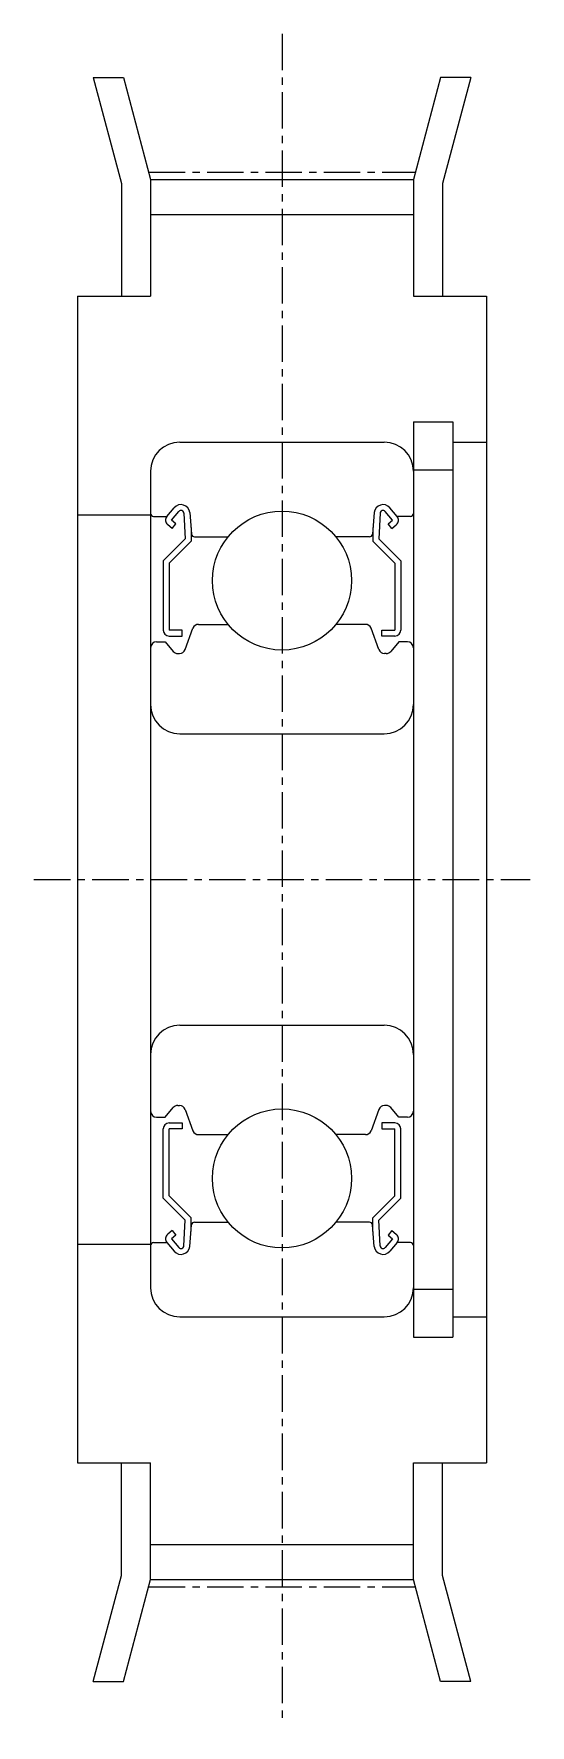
# Model space of a CAD drawing. Extents: x 5 to 98, y 5 to 119.
# Drawn here: x 81.5 to 98.5, y 61 to 119 of the extents above; entities outside this region: 2.
import ezdxf

# ---------------------------------------------------------------- set-up
doc = ezdxf.new("R2010")
doc.units = 0
doc.linetypes.add('CENTER', pattern=[2, 1.25, -0.25, 0.25, -0.25])
doc.layers.get('0').update_dxf_attribs({"linetype": 'CONTINUOUS'})
doc.layers.add('CENTER', color=1, linetype='CENTER')

msp = doc.modelspace()

# ---------------------------------------------------------------- linework, layer by layer
at = {"color": 7, "linetype": 'CONTINUOUS'}
for p, q in [((83.535, 117.5), (84.5, 113.867)), ((83.535, 117.5), (84.57, 117.5)), ((84.57, 117.5), (85.5, 114)), ((95.43, 117.5), (94.5, 114)), ((96.465, 117.5), (95.43, 117.5)), ((96.465, 117.5), (95.5, 113.867)), ((84.5, 113.867), (84.5, 110)), ((85.5, 114), (94.5, 114)), ((85.5, 114), (85.5, 110)), ((94.5, 114), (94.5, 110)), ((95.5, 113.867), (95.5, 110)), ((85.5, 112.8), (94.5, 112.8)), ((83, 110), (83, 70)), ((83, 110), (85.5, 110)), ((94.5, 110), (97, 110)), ((97, 110), (97, 70)), ((94.5, 105.7), (94.5, 74.3)), ((94.5, 105.7), (95.85, 105.7)), ((95.85, 105.7), (95.85, 74.3)), ((86.5, 105), (93.5, 105)), ((95.85, 105), (97, 105)), ((85.5, 104), (85.5, 76)), ((94.5, 104.05), (95.85, 104.05)), ((94.5, 104), (94.5, 76)), ((86.06, 102.45), (86.31, 102.747)), ((93.94, 102.45), (93.69, 102.747)), ((83, 102.5), (85.5, 102.5)), ((85.6, 102.45), (86.06, 102.45)), ((86.238, 102.04), (86.085, 102.168)), ((86.213, 102.321), (86.463, 102.619)), ((86.366, 102.193), (86.213, 102.321)), ((86.238, 102.04), (86.366, 102.193)), ((86.64, 102.56), (86.683, 101.683)), ((86.838, 102.581), (86.903, 101.841)), ((93.162, 102.581), (93.097, 101.841)), ((93.36, 102.56), (93.317, 101.683)), ((93.787, 102.321), (93.537, 102.619)), ((93.634, 102.193), (93.787, 102.321)), ((93.762, 102.04), (93.634, 102.193)), ((93.762, 102.04), (93.915, 102.168)), ((94.4, 102.45), (93.94, 102.45)), ((86.683, 101.683), (85.933, 100.933)), ((86.883, 101.6), (86.133, 100.85)), ((86.883, 102.07), (86.883, 101.6)), ((87.003, 101.75), (88.151, 101.75)), ((92.997, 101.75), (91.849, 101.75)), ((93.117, 102.07), (93.117, 101.6)), ((93.117, 101.6), (93.867, 100.85)), ((93.317, 101.683), (94.067, 100.933)), ((85.933, 100.933), (85.933, 98.55)), ((94.067, 100.933), (94.067, 98.55)), ((86.133, 100.85), (86.133, 98.55)), ((93.867, 100.85), (93.867, 98.55)), ((86.682, 97.882), (86.95, 98.618)), ((87.138, 98.75), (88.151, 98.75)), ((92.862, 98.75), (91.849, 98.75)), ((93.318, 97.882), (93.05, 98.618)), ((85.7, 98.15), (86, 98.15)), ((86, 98.15), (86.276, 97.821)), ((86.583, 98.55), (86.133, 98.55)), ((86.133, 98.35), (86.583, 98.35)), ((86.583, 98.35), (86.583, 98.55)), ((93.417, 98.35), (93.417, 98.55)), ((93.417, 98.55), (93.867, 98.55)), ((93.867, 98.35), (93.417, 98.35)), ((94, 98.15), (93.724, 97.821)), ((94.3, 98.15), (94, 98.15)), ((86.429, 97.75), (86.494, 97.75)), ((93.571, 97.75), (93.506, 97.75)), ((86.5, 95), (93.5, 95)), ((94.85, 90), (94.85, 90)), ((86.5, 85), (93.5, 85)), ((85.7, 81.85), (86, 81.85)), ((86, 81.85), (86.276, 82.179)), ((86.429, 82.25), (86.494, 82.25)), ((86.682, 82.118), (86.95, 81.382)), ((93.318, 82.118), (93.05, 81.382)), ((93.571, 82.25), (93.506, 82.25)), ((94, 81.85), (93.724, 82.179)), ((94.3, 81.85), (94, 81.85)), ((85.933, 79.067), (85.933, 81.45)), ((86.133, 81.65), (86.583, 81.65)), ((86.583, 81.45), (86.133, 81.45)), ((86.133, 79.15), (86.133, 81.45)), ((86.583, 81.65), (86.583, 81.45)), ((87.138, 81.25), (88.151, 81.25)), ((92.862, 81.25), (91.849, 81.25)), ((93.867, 81.65), (93.417, 81.65)), ((93.417, 81.65), (93.417, 81.45)), ((93.417, 81.45), (93.867, 81.45)), ((93.867, 79.15), (93.867, 81.45)), ((94.067, 79.067), (94.067, 81.45)), ((86.683, 78.317), (85.933, 79.067)), ((86.883, 78.4), (86.133, 79.15)), ((93.117, 78.4), (93.867, 79.15)), ((93.317, 78.317), (94.067, 79.067)), ((86.64, 77.44), (86.683, 78.317)), ((86.883, 77.93), (86.883, 78.4)), ((93.117, 77.93), (93.117, 78.4)), ((93.36, 77.44), (93.317, 78.317)), ((86.238, 77.96), (86.085, 77.832)), ((86.366, 77.807), (86.213, 77.679)), ((86.238, 77.96), (86.366, 77.807)), ((86.838, 77.419), (86.903, 78.159)), ((87.003, 78.25), (88.151, 78.25)), ((92.997, 78.25), (91.849, 78.25)), ((93.162, 77.419), (93.097, 78.159)), ((93.762, 77.96), (93.634, 77.807)), ((93.634, 77.807), (93.787, 77.679)), ((93.762, 77.96), (93.915, 77.832)), ((83, 77.5), (85.5, 77.5)), ((85.6, 77.55), (86.06, 77.55)), ((86.06, 77.55), (86.31, 77.253)), ((86.213, 77.679), (86.463, 77.381)), ((93.787, 77.679), (93.537, 77.381)), ((93.94, 77.55), (93.69, 77.253)), ((94.4, 77.55), (93.94, 77.55)), ((94.5, 75.95), (95.85, 75.95)), ((86.5, 75), (93.5, 75)), ((95.85, 75), (97, 75)), ((94.5, 74.3), (95.85, 74.3)), ((83, 70), (85.5, 70)), ((84.5, 66.133), (84.5, 70)), ((85.5, 66), (85.5, 70)), ((94.5, 66), (94.5, 70)), ((94.5, 70), (97, 70)), ((95.5, 66.133), (95.5, 70)), ((85.5, 67.2), (94.5, 67.2)), ((83.535, 62.5), (84.5, 66.133)), ((96.465, 62.5), (95.5, 66.133)), ((84.57, 62.5), (85.5, 66)), ((85.5, 66), (94.5, 66)), ((95.43, 62.5), (94.5, 66)), ((83.535, 62.5), (84.57, 62.5)), ((96.465, 62.5), (95.43, 62.5))]:
    msp.add_line(p, q, dxfattribs=at)
for centre in [(90, 100.25), (90, 79.75)]:
    msp.add_circle(centre, 2.381, dxfattribs=at)
for centre, radius, start, end in [((86.5, 104), 1, 90, 180), ((93.5, 104), 1, 0, 90), ((86.539, 102.555), 0.3, 4.99676, 140.00293), ((93.461, 102.555), 0.3, 39.99707, 175.00324), ((85.6, 102.55), 0.1, 180, 270), ((86.213, 102.321), 0.2, 140.00293, 230.08703), ((86.54, 102.555), 0.1, 2.81982, 140.00215), ((93.46, 102.555), 0.1, 39.99785, 177.18018), ((93.787, 102.321), 0.2, 309.91297, 39.99707), ((94.4, 102.55), 0.1, 270, 0), ((87.003, 101.85), 0.1, 184.99676, 269.9995), ((92.997, 101.85), 0.1, 270.0005, 355.00324), ((87.138, 98.55), 0.2, 90, 159.99139), ((92.862, 98.55), 0.2, 20.00861, 90), ((85.7, 97.95), 0.2, 90, 180), ((86.133, 98.55), 0.2, 180, 270), ((93.867, 98.55), 0.2, 270, 0), ((94.3, 97.95), 0.2, 0, 90), ((86.429, 97.95), 0.2, 219.99503, 270), ((86.494, 97.95), 0.2, 270, 339.99139), ((93.506, 97.95), 0.2, 200.00861, 270), ((93.571, 97.95), 0.2, 270, 320.00497), ((86.5, 96), 1, 180, 270), ((93.5, 96), 1, 270, 0), ((86.5, 84), 1, 90, 180), ((93.5, 84), 1, 0, 90), ((85.7, 82.05), 0.2, 180, 270), ((86.429, 82.05), 0.2, 90, 140.00497), ((86.494, 82.05), 0.2, 20.00861, 90), ((93.506, 82.05), 0.2, 90, 159.99139), ((93.571, 82.05), 0.2, 39.99503, 90), ((94.3, 82.05), 0.2, 270, 0), ((86.133, 81.45), 0.2, 90, 180), ((87.138, 81.45), 0.2, 200.00861, 270), ((92.862, 81.45), 0.2, 270, 339.99139), ((93.867, 81.45), 0.2, 0, 90), ((86.213, 77.679), 0.2, 129.91297, 219.99707), ((87.003, 78.15), 0.1, 90.0005, 175.00324), ((92.997, 78.15), 0.1, 4.99676, 89.9995), ((93.787, 77.679), 0.2, 320.00293, 50.08703), ((85.6, 77.45), 0.1, 90, 180), ((86.539, 77.445), 0.3, 219.99707, 355.00324), ((86.54, 77.445), 0.1, 219.99785, 357.18018), ((93.461, 77.445), 0.3, 184.99676, 320.00293), ((93.46, 77.445), 0.1, 182.81982, 320.00215), ((94.4, 77.45), 0.1, 0, 90), ((86.5, 76), 1, 180, 270), ((93.5, 76), 1, 270, 0)]:
    msp.add_arc(centre, radius, start, end, dxfattribs=at)
at = {"layer": 'CENTER', "color": 1, "linetype": 'CENTER'}
for p, q in [((90, 119), (90, 61)), ((85.432, 114.255), (94.568, 114.255)), ((81.5, 90), (98.5, 90)), ((85.432, 65.745), (94.568, 65.745))]:
    msp.add_line(p, q, dxfattribs=at)

# ---------------------------------------------------------------- texts
at = {"color": 7, "linetype": 'CONTINUOUS'}
for s, p in [('AATF30 XL031', (5, 12.5)), ('AATF30XL031', (5, 5))]:
    msp.add_text(s, height=2, dxfattribs=at).set_placement(p)

doc.saveas('drawing.dxf')
